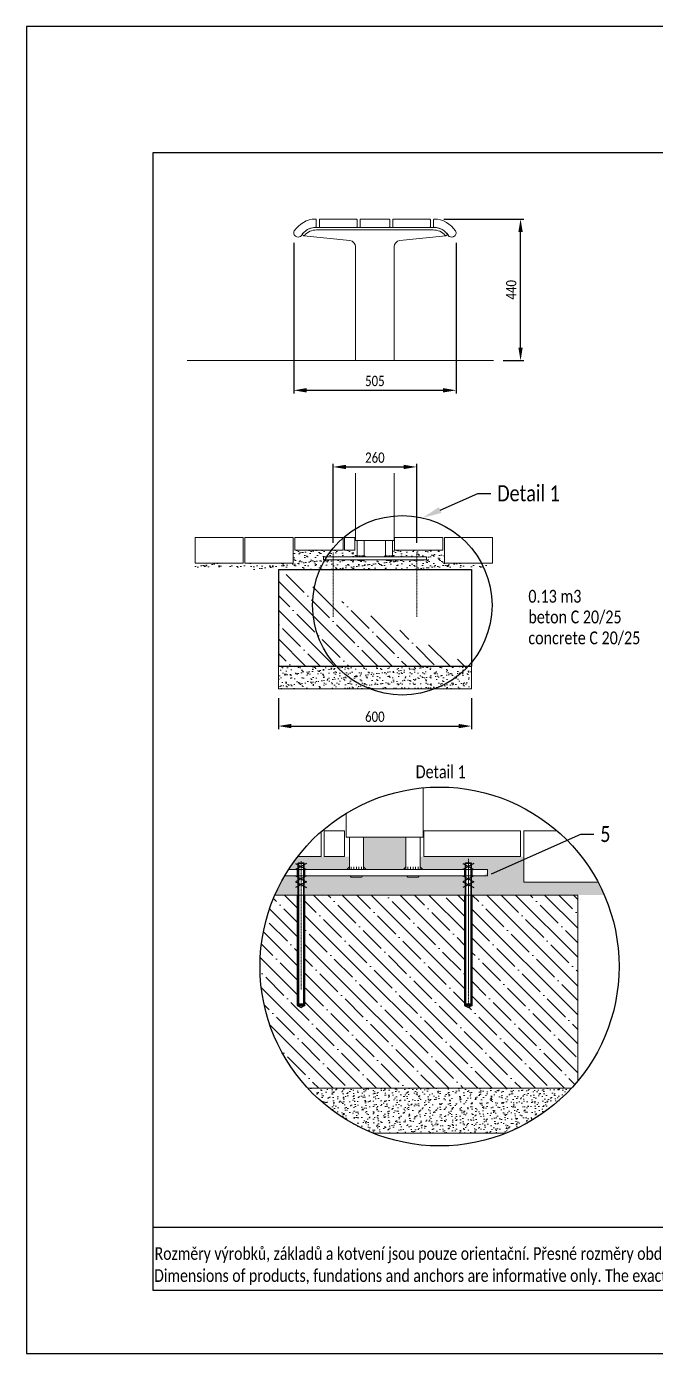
# Model space of a CAD drawing. Header units: millimetres. Extents: x 5064 to 10900, y 3085 to 7211.
# Drawn here: x 5064 to 7020, y 3085 to 7211 of the extents above; entities that cross this region are included whole.
import ezdxf
from ezdxf import colors
from ezdxf.entities.mleader import LeaderData, LeaderLine
from ezdxf.lldxf.tags import DXFTag
from ezdxf.math import Vec2, Vec3

# ---------------------------------------------------------------- set-up
doc = ezdxf.new("R2010")
doc.units = ezdxf.units.MM
doc.header["$LTSCALE"] = 0.3
doc.linetypes.add('DashDot', pattern=[15, 9, -3, 0, -3])
doc.layers.add('Nekreslit', color=6, linetype='Continuous', plot=False)
doc.layers.add('SRAFY', color=251, linetype='Continuous', lineweight=13)
doc.styles.add('Calibri', font='calibri.ttf', dxfattribs={"width": 0.8})
doc.styles.add('SEACAD_Arial', font='calibri.ttf', dxfattribs={"width": 0.8})
tags = doc.linetypes.add('HIDDEN2', pattern=[4.7625, 3.175, -1.5875]).pattern_tags.tags
tags[6:7] = [DXFTag(74, 4), DXFTag(75, 0), DXFTag(340, '0'), DXFTag(46, 0.0), DXFTag(50, 0.0), DXFTag(44, 0.0), DXFTag(45, 0.0)]
tags[4:5] = [DXFTag(74, 4), DXFTag(75, 0), DXFTag(340, '0'), DXFTag(46, 0.0), DXFTag(50, 0.0), DXFTag(44, 0.0), DXFTag(45, 0.0)]
doc.dimstyles.new('ISO-25', dxfattribs={"dimtxt": 1.6, "dimasz": 2, "dimexe": 0.5, "dimexo": 1.5, "dimtad": 1, "dimdec": 0, "dimtxsty": 'SEACAD_Arial', "dimcen": 2, "dimadec": 0, "dimazin": 0, "dimtfac": 1, "dimtdec": 0, "dimtmove": 0, "dimatfit": 3, "dimfxl": 1, "dimarcsym": 0})

# ---------------------------------------------------------------- blocks, each defined once
blk = doc.blocks.new('*D179')
at = {"color": 0, "lineweight": -2, "transparency": 16777216}
for p, q in [((5847.3, 5122.5), (5847.3, 5026.2)), ((6447.3, 5122.5), (6447.3, 5026.2)), ((5887.3, 5036.2), (6407.3, 5036.2))]:
    blk.add_line(p, q, dxfattribs=at)
at = {"color": 0, "transparency": 16777216}
for points in [[(5887.3, 5042.9), (5887.3, 5029.5), (5847.3, 5036.2)], [(6407.3, 5042.9), (6407.3, 5029.5), (6447.3, 5036.2)]]:
    blk.add_solid(points, dxfattribs=at)
at = {"layer": 'Defpoints', "color": 0, "transparency": 16777216}
for p in [(5847.3, 5152.5), (6447.3, 5152.5), (6447.3, 5036.2)]:
    blk.add_point(p, dxfattribs=at)
at = {"color": 0, "transparency": 16777216, "insert": (6147.3, 5065.1), "char_height": 32, "attachment_point": 5, "style": 'SEACAD_Arial'}
blk.add_mtext('600', dxfattribs=at)
blk = doc.blocks.new('*D180')
at = {"color": 0, "lineweight": -2, "transparency": 16777216}
for p, q in [((5894.9, 6539.4), (5894.9, 6070.3)), ((6399.6, 6539.4), (6399.6, 6070.3)), ((5934.9, 6080.3), (6359.6, 6080.3))]:
    blk.add_line(p, q, dxfattribs=at)
at = {"color": 0, "transparency": 16777216}
for points in [[(5934.9, 6087), (5934.9, 6073.6), (5894.9, 6080.3)], [(6359.6, 6087), (6359.6, 6073.6), (6399.6, 6080.3)]]:
    blk.add_solid(points, dxfattribs=at)
at = {"layer": 'Defpoints', "color": 0, "transparency": 16777216}
for p in [(5894.9, 6569.4), (6399.6, 6569.4), (6399.6, 6080.3)]:
    blk.add_point(p, dxfattribs=at)
at = {"color": 0, "transparency": 16777216, "insert": (6147.3, 6109.2), "char_height": 32, "attachment_point": 5, "style": 'SEACAD_Arial'}
blk.add_mtext('505', dxfattribs=at)
blk = doc.blocks.new('*D181')
at = {"color": 0, "lineweight": -2, "transparency": 16777216}
for p, q in [((6362, 6612.8), (6610.2, 6612.8)), ((6600.2, 6212.8), (6600.2, 6572.8)), ((6545.7, 6172.8), (6610.2, 6172.8))]:
    blk.add_line(p, q, dxfattribs=at)
at = {"color": 0, "transparency": 16777216}
for points in [[(6593.5, 6572.8), (6606.8, 6572.8), (6600.2, 6612.8)], [(6593.5, 6212.8), (6606.8, 6212.8), (6600.2, 6172.8)]]:
    blk.add_solid(points, dxfattribs=at)
at = {"layer": 'Defpoints', "color": 0, "transparency": 16777216}
for p in [(6332, 6612.8), (6600.2, 6612.8), (6515.7, 6172.8)]:
    blk.add_point(p, dxfattribs=at)
at = {"color": 0, "transparency": 16777216, "insert": (6571.3, 6392.8), "char_height": 32, "attachment_point": 5, "rotation": 90, "style": 'SEACAD_Arial'}
blk.add_mtext('440', dxfattribs=at)
blk = doc.blocks.new('*D182')
at = {"color": 0, "lineweight": -2, "transparency": 16777216}
for p, q in [((6017.3, 5605.8), (6017.3, 5852)), ((6057.3, 5842), (6237.3, 5842)), ((6277.3, 5605.8), (6277.3, 5852))]:
    blk.add_line(p, q, dxfattribs=at)
at = {"color": 0, "transparency": 16777216}
for points in [[(6057.3, 5848.6), (6057.3, 5835.3), (6017.3, 5842)], [(6237.3, 5848.6), (6237.3, 5835.3), (6277.3, 5842)]]:
    blk.add_solid(points, dxfattribs=at)
at = {"layer": 'Defpoints', "color": 0, "transparency": 16777216}
for p in [(6277.3, 5842), (6017.3, 5575.8), (6277.3, 5575.8)]:
    blk.add_point(p, dxfattribs=at)
at = {"color": 0, "transparency": 16777216, "insert": (6147.3, 5870.8), "char_height": 32, "attachment_point": 5, "style": 'SEACAD_Arial'}
blk.add_mtext('260', dxfattribs=at)

msp = doc.modelspace()

# ---------------------------------------------------------------- hatches: boundary and pattern name
at = {"layer": 'SRAFY', "true_color": 0x939598, "transparency": 33554610}
h = msp.add_hatch(dxfattribs=at)
h.set_pattern_fill('AR-SAND', color=252, scale=0.5)
h.set_pattern_definition([(37.5, (268.214, 162.386), (-0.800016, 24.47066), [0, -19.304, 0, -21.59, 0, -20.6375]), (7.5, (268.214, 162.386), (22.47616, 35.84126), [0, -10.414, 0, -17.399, 0, -6.6675]), (327.5, (252.593, 162.386), (39.54962, 0.07186), [0, -6.35, 0, -22.86, 0, -29.845]), (317.5, (252.593, 162.386), (38.17782, 11.14647), [0, -3.175, 0, -14.986, 0, -17.145])])
h.paths.add_polyline_path([(5987.3, 5562.8), (6088.3, 5562.8), (6092.3, 5566.8), (6092.3, 5582.8), (5893.3, 5582.8), (5893.3, 5542.8), (5732.6, 5542.8), (5732.6, 5522.8), (5847.3, 5522.8), (6017.3, 5522.9), (6017.3, 5552.8), (5987.3, 5552.8)])
h.paths.add_polyline_path([(5732.6, 5542.8), (5588.3, 5542.8), (5588.3, 5522.8), (5732.6, 5522.8)])
h.paths.add_polyline_path([(6147.3, 5550.8), (6094.3, 5550.8), (6094.3, 5552.8), (6017.3, 5552.8), (6017.3, 5522.9), (6147.3, 5522.9)])
h.paths.add_polyline_path([(6277.3, 5552.8), (6200.3, 5552.8), (6200.3, 5550.8), (6147.3, 5550.8), (6147.3, 5522.9), (6277.3, 5522.9)])
h.paths.add_polyline_path([(6513.3, 5542.8), (6363.3, 5542.8), (6363.3, 5582.8), (6277.3, 5582.8), (6277.3, 5562.8), (6307.3, 5562.8), (6307.3, 5552.8), (6277.3, 5552.8), (6277.3, 5522.9), (6447.3, 5522.9), (6513.3, 5522.8)])
h.paths.add_polyline_path([(6277.3, 5575.8), (6277.3, 5582.8), (6202.3, 5582.8), (6202.3, 5566.8), (6206.3, 5562.8), (6277.3, 5562.8)])
h = msp.add_hatch(dxfattribs=at)
h.set_pattern_fill('ANSI35', color=252, scale=10, angle=90)
h.set_pattern_definition([(135, (325.87, -37.614), (-44.9013, -44.9013), []), (135, (325.87, 7.29), (-44.9013, -44.9013), [79.375, -15.875, 0, -15.875])])
edge = h.paths.add_edge_path()
edge.add_line((6447.3, 5472.8), (6447.3, 5222.5))
edge.add_line((5847.3, 5522.8), (6447.3, 5522.9))
edge.add_line((5847.3, 5522.8), (5847.3, 5222.5))
edge.add_line((5847.3, 5222.5), (6447.3, 5222.6))
h = msp.add_hatch(dxfattribs=at)
h.set_pattern_fill('AR-SAND', color=252, scale=0.5)
h.set_pattern_definition([(37.5, (-135.522, 162.386), (-0.800016, 24.47066), [0, -19.304, 0, -21.59, 0, -20.6375]), (7.5, (-135.52, 162.386), (22.47616, 35.84126), [0, -10.414, 0, -17.399, 0, -6.6675]), (327.5, (-151.143, 162.386), (39.54962, 0.07186), [0, -6.35, 0, -22.86, 0, -29.845]), (317.5, (-151.143, 162.386), (38.17782, 11.14647), [0, -3.175, 0, -14.986, 0, -17.145])])
edge = h.paths.add_edge_path()
edge.add_line((5847.3, 5152.5), (6447.3, 5152.5))
edge.add_line((5847.3, 5222.5), (5847.3, 5152.5))
edge.add_line((5847.3, 5222.5), (6447.3, 5222.6))
edge.add_line((6447.3, 5222.5), (6447.3, 5152.5))
at = {"layer": 'SRAFY'}
h = msp.add_hatch(dxfattribs=at)
h.set_pattern_fill('AR-SAND', color=256, scale=0.5)
h.set_pattern_definition([(37.5, (385.974, 2447.592), (-0.800016, 24.47066), [0, -19.304, 0, -21.59, 0, -20.6375]), (7.5, (385.974, 2447.592), (22.47616, 35.84126), [0, -10.414, 0, -17.399, 0, -6.6675]), (327.5, (370.353, 2447.592), (39.54962, 0.07186), [0, -6.35, 0, -22.86, 0, -29.845]), (317.5, (370.353, 2447.592), (38.17782, 11.14647), [0, -3.175, 0, -14.986, 0, -17.145])])
edge = h.paths.add_edge_path()
edge.add_line((6067.9, 4630.6), (5907.4, 4630.6))
edge.add_arc((6348.4, 4288.6), 558, 142.1988, 147.2284)
edge.add_line((5879.1, 4590.6), (5900.7, 4590.6))
edge.add_line((5900.7, 4590.6), (5907.9, 4594.5))
edge.add_line((5907.9, 4594.5), (5907.9, 4609.3))
edge.add_line((5907.9, 4609.3), (5909.5, 4610.9))
edge.add_line((5909.5, 4610.9), (5909.5, 4610.9))
edge.add_line((5909.5, 4610.9), (5926.3, 4610.9))
edge.add_line((5926.3, 4610.9), (5926.3, 4610.9))
edge.add_line((5926.3, 4610.9), (5927.9, 4609.3))
edge.add_line((5927.9, 4609.3), (5927.9, 4594.5))
edge.add_line((5927.9, 4594.5), (5935.1, 4590.6))
edge.add_line((5935.1, 4590.6), (6059.9, 4590.6))
edge.add_line((6059.9, 4590.6), (6067.9, 4598.6))
edge.add_line((6067.9, 4598.6), (6067.9, 4630.6))
h.paths.add_polyline_path([(6243.9, 4690.6), (6111.9, 4690.6), (6111.9, 4598.6), (6119.9, 4590.6), (6235.9, 4590.6), (6243.9, 4598.6)])
edge = h.paths.add_edge_path()
edge.add_line((6610, 4630.6), (6287.9, 4630.6))
edge.add_line((6287.9, 4630.6), (6287.9, 4598.6))
edge.add_line((6287.9, 4598.6), (6295.9, 4590.6))
edge.add_line((6295.9, 4590.6), (6420.7, 4590.6))
edge.add_line((6420.7, 4590.6), (6427.9, 4594.5))
edge.add_line((6427.9, 4594.5), (6427.9, 4609.3))
edge.add_line((6427.9, 4609.3), (6429.5, 4610.9))
edge.add_line((6429.5, 4610.9), (6429.5, 4610.9))
edge.add_line((6429.5, 4610.9), (6446.3, 4610.9))
edge.add_line((6446.3, 4610.9), (6446.3, 4610.9))
edge.add_line((6446.3, 4610.9), (6447.9, 4609.3))
edge.add_line((6447.9, 4609.3), (6447.9, 4594.5))
edge.add_line((6447.9, 4594.5), (6455.1, 4590.6))
edge.add_line((6455.1, 4590.6), (6497.9, 4590.6))
edge.add_line((6497.9, 4590.6), (6497.9, 4570.6))
edge.add_line((6497.9, 4570.6), (6455.1, 4570.6))
edge.add_line((6455.1, 4570.6), (6447.9, 4566.8))
edge.add_line((6447.9, 4566.8), (6447.9, 4556.1))
edge.add_line((6447.9, 4556.1), (6455.1, 4552.3))
edge.add_line((6455.1, 4552.3), (6447.9, 4548.4))
edge.add_line((6447.9, 4548.4), (6447.9, 4510.7))
edge.add_line((6447.9, 4510.7), (6777.9, 4510.7))
edge.add_line((6777.9, 4510.7), (6860.3, 4510.7))
edge.add_arc((6348.4, 4288.6), 558, 23.4604, 28.0061)
edge.add_line((6841, 4550.6), (6610, 4550.6))
edge.add_line((6610, 4550.6), (6610, 4630.6))
edge = h.paths.add_edge_path()
edge.add_line((6427.9, 4548.4), (6420.7, 4552.3))
edge.add_line((6420.7, 4552.3), (6427.9, 4556.1))
edge.add_line((6427.9, 4556.1), (6427.9, 4566.8))
edge.add_line((6427.9, 4566.8), (6420.7, 4570.6))
edge.add_line((6420.7, 4570.6), (6283.9, 4570.6))
edge.add_line((6283.9, 4570.6), (6283.9, 4568.6))
edge.add_arc((6281.9, 4568.6), 2, -90, 0, ccw=False)
edge.add_line((6281.9, 4566.6), (6249.9, 4566.6))
edge.add_arc((6249.9, 4568.6), 2, 180, 270, ccw=False)
edge.add_line((6247.9, 4568.6), (6247.9, 4570.6))
edge.add_line((6247.9, 4570.6), (6107.9, 4570.6))
edge.add_line((6107.9, 4570.6), (6107.9, 4568.6))
edge.add_arc((6105.9, 4568.6), 2, -90, 0, ccw=False)
edge.add_line((6105.9, 4566.6), (6073.9, 4566.6))
edge.add_arc((6073.9, 4568.6), 2, 180, 270, ccw=False)
edge.add_line((6071.9, 4568.6), (6071.9, 4570.6))
edge.add_line((6071.9, 4570.6), (5935.1, 4570.6))
edge.add_line((5935.1, 4570.6), (5927.9, 4566.8))
edge.add_line((5927.9, 4566.8), (5927.9, 4556.1))
edge.add_line((5927.9, 4556.1), (5935.1, 4552.3))
edge.add_line((5935.1, 4552.3), (5927.9, 4548.4))
edge.add_line((5927.9, 4548.4), (5927.9, 4510.6))
edge.add_line((5927.9, 4510.6), (6427.9, 4510.7))
edge.add_line((6427.9, 4510.7), (6427.9, 4548.4))
edge = h.paths.add_edge_path()
edge.add_line((5907.9, 4548.4), (5900.7, 4552.3))
edge.add_line((5900.7, 4552.3), (5907.9, 4556.1))
edge.add_line((5907.9, 4556.1), (5907.9, 4566.8))
edge.add_line((5907.9, 4566.8), (5900.7, 4570.6))
edge.add_line((5900.7, 4570.6), (5866.8, 4570.6))
edge.add_arc((6348.4, 4288.6), 558, 149.6387, 156.5511)
edge.add_line((5836.4, 4510.6), (5907.9, 4510.6))
edge.add_line((5907.9, 4510.6), (5907.9, 4548.4))
at = {"layer": 'SRAFY', "true_color": 0x939598, "transparency": 33554610}
h = msp.add_hatch(dxfattribs=at)
h.set_pattern_fill('ANSI35', color=252, scale=10, angle=90)
h.set_pattern_definition([(135, (385.974, 2447.59), (-44.9013, -44.9013), []), (135, (385.974, 2492.494), (-44.9013, -44.9013), [79.375, -15.875, 0, -15.875])])
h.paths.add_polyline_path([(6777.9, 4510.7), (6449.9, 4510.7), (6449.9, 4167.8), (6437.9, 4160.8), (6425.9, 4167.8), (6425.8, 4510.7), (5929.9, 4510.6), (5929.9, 4167.8), (5917.9, 4160.8), (5905.9, 4167.8), (5905.8, 4510.6), (5836.4, 4510.6, 0.102674), (5790.3, 4288.6, 0.188602), (5938.4, 3910), (6758.4, 3910, 0.013294), (6777.9, 3932.4)])
h = msp.add_hatch(dxfattribs=at)
h.set_pattern_fill('AR-SAND', color=252, scale=0.5, angle=90)
h.set_pattern_definition([(127.5, (385.974, 2447.592), (-24.47066, -0.800016), [0, -19.304, 0, -21.59, 0, -20.6375]), (97.5, (385.974, 2447.592), (-35.84126, 22.47616), [0, -10.414, 0, -17.399, 0, -6.6675]), (57.5, (385.974, 2431.971), (-0.07186, 39.54962), [0, -6.35, 0, -22.86, 0, -29.845]), (47.5, (385.974, 2431.97), (-11.14647, 38.17782), [0, -3.175, 0, -14.986, 0, -17.145])])
h.paths.add_polyline_path([(6758.4, 3910), (5938.4, 3910, 0.112226), (6142.3, 3769.9), (6554.4, 3769.9, 0.112282)])

# ---------------------------------------------------------------- linework, layer by layer
at = {"linetype": 'ByBlock', "lineweight": 15}
for p, q in [((5964.6, 6588.8), (5964.6, 6610.8)), ((6330, 6588.8), (6330, 6610.8)), ((5925.7, 6561.4), (5922.5, 6563.8)), ((5925.9, 6561.2), (5925.7, 6561.4)), ((5926.9, 6560.9), (6069.3, 6545.9)), ((5965.9, 6578.8), (6328.6, 6578.8)), ((5966.1, 6586.8), (6328.4, 6586.8)), ((6103.1, 6586.8), (6191.4, 6586.8)), ((6103.1, 6578.8), (6191.4, 6578.8)), ((6367.6, 6560.9), (6225.2, 6545.9)), ((6368.6, 6561.2), (6368.8, 6561.4)), ((6368.8, 6561.4), (6372, 6563.8)), ((5902.3, 6558.3), (5904.2, 6557.5)), ((6087.3, 6526), (6087.3, 6172.8)), ((6207.3, 6526), (6207.3, 6172.8)), ((6392.2, 6558.3), (6390.3, 6557.5)), ((6087.3, 5822.8), (6087.3, 5612.8)), ((6207.3, 5822.8), (6207.3, 5612.8)), ((6207.3, 5612.8), (6087.3, 5612.8)), ((6092.3, 5612.8), (6092.3, 5562.8)), ((6114.3, 5612.8), (6114.3, 5562.8)), ((6180.2, 5612.8), (6202.2, 5612.8)), ((6180.3, 5612.8), (6180.3, 5562.8)), ((6202.3, 5612.8), (6202.3, 5562.8)), ((5987.3, 5562.8), (5987.3, 5552.8)), ((5987.3, 5562.8), (6307.3, 5562.8)), ((5987.3, 5552.8), (6307.3, 5552.8)), ((6088.3, 5562.8), (6092.3, 5566.8)), ((6094.3, 5552.8), (6094.3, 5551.8)), ((6095.3, 5566.8), (6095.3, 5562.8)), ((6095.3, 5550.8), (6111.3, 5550.8)), ((6099.3, 5566.8), (6099.3, 5562.8)), ((6103.3, 5566.8), (6103.3, 5562.8)), ((6107.3, 5566.8), (6107.3, 5562.8)), ((6111.3, 5566.8), (6111.3, 5562.8)), ((6112.3, 5552.8), (6112.3, 5551.8)), ((6118.3, 5562.8), (6114.3, 5566.8)), ((6176.3, 5562.8), (6180.3, 5566.8)), ((6182.3, 5552.8), (6182.3, 5551.8)), ((6183.3, 5566.8), (6183.3, 5562.8)), ((6199.3, 5550.8), (6183.3, 5550.8)), ((6187.3, 5566.8), (6187.3, 5562.8)), ((6191.3, 5566.8), (6191.3, 5562.8)), ((6195.3, 5566.8), (6195.3, 5562.8)), ((6199.3, 5566.8), (6199.3, 5562.8)), ((6200.3, 5552.8), (6200.3, 5551.8)), ((6206.3, 5562.8), (6202.3, 5566.8)), ((6307.3, 5562.8), (6307.3, 5552.8)), ((6297.9, 4844.3), (6297.9, 4690.6)), ((6057.9, 4765), (6057.9, 4690.6)), ((6297.9, 4690.6), (6057.9, 4690.6)), ((6067.9, 4690.6), (6067.9, 4590.6)), ((6111.9, 4690.6), (6111.9, 4590.6)), ((6243.7, 4690.6), (6287.7, 4690.6)), ((6243.9, 4690.6), (6243.9, 4590.6)), ((6287.9, 4690.6), (6287.9, 4590.6)), ((5879.1, 4590.6), (6497.9, 4590.6)), ((6059.9, 4590.6), (6067.9, 4598.6)), ((6073.9, 4598.6), (6073.9, 4590.6)), ((6081.9, 4598.6), (6081.9, 4590.6)), ((6089.9, 4598.6), (6089.9, 4590.6)), ((6097.9, 4598.6), (6097.9, 4590.6)), ((6105.9, 4598.6), (6105.9, 4590.6)), ((6119.9, 4590.6), (6111.9, 4598.6)), ((6235.9, 4590.6), (6243.9, 4598.6)), ((6249.9, 4598.6), (6249.9, 4590.6)), ((6257.9, 4598.6), (6257.9, 4590.6)), ((6265.9, 4598.6), (6265.9, 4590.6)), ((6273.9, 4598.6), (6273.9, 4590.6)), ((6281.9, 4598.6), (6281.9, 4590.6)), ((6295.9, 4590.6), (6287.9, 4598.6)), ((6497.9, 4590.6), (6497.9, 4570.6)), ((5866.8, 4570.6), (6497.9, 4570.6)), ((6071.9, 4570.6), (6071.9, 4568.6)), ((6073.9, 4566.6), (6105.9, 4566.6)), ((6107.9, 4570.6), (6107.9, 4568.6)), ((6247.9, 4570.6), (6247.9, 4568.6)), ((6281.9, 4566.6), (6249.9, 4566.6)), ((6283.9, 4570.6), (6283.9, 4568.6))]:
    msp.add_line(p, q, dxfattribs=at)
at = {"color": 252, "lineweight": 5, "true_color": 0x939598}
for p, q in [((5563.7, 6172.8), (6515.7, 6172.8)), ((5836.4, 4510.6), (6777.9, 4510.7)), ((6777.9, 4510.7), (6777.9, 3932.4)), ((5938.4, 3910), (6758.4, 3910))]:
    msp.add_line(p, q, dxfattribs=at)
at = {"linetype": 'DashDot', "lineweight": 9}
for p, q in [((6017.3, 5575.8), (6017.3, 5375.5)), ((6277.3, 5575.8), (6277.3, 5375.5)), ((6437.9, 4623.3), (6437.9, 4161.3)), ((5917.9, 4616.5), (5917.9, 4215.9)), ((5917.9, 4616.5), (5917.9, 4215.9)), ((6437.9, 4616.5), (6437.9, 4215.9))]:
    msp.add_line(p, q, dxfattribs=at)
for p, q in [((6254.8, 5552.8), (6299.8, 5552.8)), ((5847.3, 5522.8), (6447.3, 5522.9)), ((5847.3, 5522.8), (5847.3, 5222.5)), ((6447.3, 5522.9), (6447.3, 5222.5)), ((5847.3, 5222.5), (6447.3, 5222.6)), ((5900.7, 4609), (5935.1, 4590.6)), ((5935.1, 4609), (5900.7, 4590.6)), ((5909.5, 4610.9), (5909.5, 4170.6)), ((5926.3, 4170.6), (5926.3, 4610.9)), ((6420.7, 4609), (6455.1, 4590.6)), ((6455.1, 4609), (6420.7, 4590.6)), ((6429.5, 4610.9), (6429.5, 4170.6)), ((6446.3, 4170.6), (6446.3, 4610.9)), ((5935.1, 4570.6), (5900.7, 4552.3)), ((5900.7, 4570.6), (5935.1, 4552.3)), ((5900.7, 4552.3), (5935.1, 4533.9)), ((5935.1, 4552.3), (5900.7, 4533.9)), ((6420.7, 4570.6), (6455.1, 4552.3)), ((6455.1, 4570.6), (6420.7, 4552.3)), ((6420.7, 4552.3), (6455.1, 4533.9)), ((6455.1, 4552.3), (6420.7, 4533.9))]:
    msp.add_line(p, q)
at = {"linetype": 'HIDDEN2', "ltscale": 0.1}
for p, q in [((5905.9, 4590.6), (5905.9, 4570.6)), ((5929.9, 4570.6), (5929.9, 4590.6)), ((6425.9, 4590.6), (6425.9, 4570.6)), ((6449.9, 4570.6), (6449.9, 4590.6))]:
    msp.add_line(p, q, dxfattribs=at)
at = {"linetype": 'ByBlock'}
for p, q in [((5907.9, 4609.3), (5909.5, 4610.9)), ((5907.9, 4609.3), (5907.9, 4172.2)), ((5927.9, 4609.3), (5907.9, 4609.3)), ((5909.5, 4610.9), (5926.3, 4610.9)), ((5927.9, 4609.3), (5926.3, 4610.9)), ((5927.9, 4172.2), (5927.9, 4609.3)), ((6427.9, 4609.3), (6429.5, 4610.9)), ((6427.9, 4609.3), (6427.9, 4172.2)), ((6447.9, 4609.3), (6427.9, 4609.3)), ((6429.5, 4610.9), (6446.3, 4610.9)), ((6447.9, 4609.3), (6446.3, 4610.9)), ((6447.9, 4172.2), (6447.9, 4609.3)), ((5907.9, 4172.2), (5909.5, 4170.6)), ((5907.9, 4172.2), (5927.9, 4172.2)), ((5917.9, 4170.6), (5909.5, 4170.6)), ((5926.3, 4170.6), (5917.9, 4170.6)), ((5926.3, 4170.6), (5927.9, 4172.2)), ((6427.9, 4172.2), (6447.9, 4172.2)), ((6427.9, 4172.2), (6429.5, 4170.6)), ((6437.9, 4170.6), (6429.5, 4170.6)), ((6446.3, 4170.6), (6437.9, 4170.6)), ((6446.3, 4170.6), (6447.9, 4172.2))]:
    msp.add_line(p, q, dxfattribs=at)
at = {"linetype": 'HIDDEN2'}
for p, q in [((5905.8, 4510.7), (5905.9, 4167.8)), ((5929.9, 4167.8), (5929.9, 4510.7)), ((6425.8, 4510.7), (6425.9, 4167.8)), ((6449.9, 4167.8), (6449.9, 4510.7)), ((5905.9, 4167.8), (5929.9, 4167.8)), ((5905.9, 4167.8), (5917.9, 4160.8)), ((5929.9, 4167.8), (5917.9, 4160.8)), ((6425.9, 4167.8), (6449.9, 4167.8)), ((6425.9, 4167.8), (6437.9, 4160.8)), ((6449.9, 4167.8), (6437.9, 4160.8))]:
    msp.add_line(p, q, dxfattribs=at)
at = {"linetype": 'ByBlock', "lineweight": 15}
for points in [[(5976.8, 6586.8), (6089.8, 6586.8, 0.414214), (6091.8, 6588.8), (6091.8, 6610.8, 0.414214), (6089.8, 6612.8), (5976.8, 6612.8, 0.414214), (5974.8, 6610.8), (5974.8, 6588.8, 0.414214)], [(6103.3, 6586.8), (6191.3, 6586.8, 0.414214), (6193.3, 6588.8), (6193.3, 6610.8, 0.414214), (6191.3, 6612.8), (6103.3, 6612.8, 0.414214), (6101.3, 6610.8), (6101.3, 6588.8, 0.414214)], [(6317.8, 6586.8), (6204.8, 6586.8, -0.414214), (6202.8, 6588.8), (6202.8, 6610.8, -0.414214), (6204.8, 6612.8), (6317.8, 6612.8, -0.414214), (6319.8, 6610.8), (6319.8, 6588.8, -0.414214)]]:
    msp.add_lwpolyline(points, format="xyb", close=True, dxfattribs=at)
at = {"color": 252, "lineweight": 5, "true_color": 0x939598}
for points in [[(5588.3, 5542.8), (5738.3, 5542.8), (5738.3, 5622.8), (5588.3, 5622.8)], [(5743.3, 5542.8), (5893.3, 5542.8), (5893.3, 5622.8), (5743.3, 5622.8)], [(6363.3, 5542.8), (6513.3, 5542.8), (6513.3, 5622.8), (6363.3, 5622.8)]]:
    msp.add_lwpolyline(points, close=True, dxfattribs=at)
for points in [[(6048.3, 5582.8), (6048.3, 5622.8), (5898.3, 5622.8), (5898.3, 5582.8), (6048.3, 5582.8), (6048.3, 5582.8)], [(6053.3, 5582.8), (6053.3, 5582.8), (6085, 5582.8), (6085, 5622.8), (6053.3, 5622.8), (6053.3, 5582.8)], [(6208.3, 5582.8), (6208.3, 5582.8), (6358.3, 5582.8), (6358.3, 5622.8), (6208.3, 5622.8), (6208.3, 5582.8)], [(5980, 4630.6), (5980, 4707.7)], [(5990, 4630.6), (5990, 4630.6), (6053.3, 4630.6), (6053.3, 4710.6), (5990, 4710.6), (5990, 4630.6)], [(6300, 4630.6), (6300, 4630.6), (6600, 4630.6), (6600, 4710.6), (6300, 4710.6), (6300, 4630.6)], [(6713.5, 4710.6), (6610, 4710.6), (6610, 4550.6), (6841, 4550.6)], [(5907.4, 4630.6), (5980, 4630.6), (5980, 4630.6)]]:
    msp.add_lwpolyline(points, dxfattribs=at)
for centre, radius in [((6232.5, 5411.8), 279), ((5797.6, 5622.8), 0.01), ((6389.6, 5222.5), 0.01), ((6348.4, 4288.6), 558), ((6662.6, 3909.9), 0.02)]:
    msp.add_circle(centre, radius)
at = {"linetype": 'ByBlock', "lineweight": 15}
for centre, radius, start, end in [((5964.3, 6532.9), 80, 91.2531, 147.5345), ((5962.6, 6610.8), 2, 0, 91.2531), ((6332, 6610.8), 2, 88.7469, 180), ((6330.3, 6532.9), 80, 32.4655, 88.7469), ((5906.9, 6569.4), 12, 147.5345, 247.6988), ((5908.8, 6568.6), 12, 247.6988, 327.2231), ((5964.3, 6532.9), 54, 91.7455, 147.2231), ((5923.7, 6565.4), 2, 141.2928, 233.497), ((5964.3, 6532.9), 54, 88.0653, 141.2928), ((5926.9, 6563), 2, 233.497, 321.109), ((5927.1, 6562.8), 2, 233.497, 264), ((5964.3, 6532.9), 46, 87.9052, 141.109), ((5962.6, 6588.8), 2, 271.7455, 359.6988), ((6103.1, 6606.8), 20, 266, 270), ((6191.4, 6606.8), 20, 270, 274), ((6191.4, 6606.8), 28, 270, 274), ((6330.3, 6532.9), 54, 38.7072, 91.9334), ((6330.3, 6532.9), 46, 38.891, 92.0948), ((6332, 6588.8), 2, 180.3012, 268.2545), ((6330.3, 6532.9), 54, 32.7769, 88.2545), ((6367.6, 6563), 2, 218.891, 306.503), ((6367.4, 6562.8), 2, 276, 306.503), ((6370.8, 6565.4), 2, 306.503, 38.7072), ((6385.7, 6568.6), 12, 212.7769, 292.3012), ((6387.6, 6569.4), 12, 292.3012, 32.4655), ((6067.3, 6526), 20, 0, 84), ((6227.3, 6526), 20, 96, 180), ((6095.3, 5551.8), 1, 180, 270), ((6111.3, 5551.8), 1, 270, 0), ((6183.3, 5551.8), 1, 180, 270), ((6199.3, 5551.8), 1, 270, 0), ((6073.9, 4568.6), 2, 180, 270), ((6105.9, 4568.6), 2, 270, 0), ((6249.9, 4568.6), 2, 180, 270), ((6281.9, 4568.6), 2, 270, 0)]:
    msp.add_arc(centre, radius, start, end, dxfattribs=at)
at = {"layer": 'Nekreslit'}
msp.add_line((5457.4, 3478.3), (9426.4, 3478.3), dxfattribs=at)
for points in [[(5064.4, 3085.3), (10900, 3085.3), (10900, 7211.5), (5064.4, 7211.5)], [(5457.4, 3281.8), (9426.4, 3281.8), (9426.4, 6818.5), (5457.4, 6818.5)]]:
    msp.add_lwpolyline(points, close=True, dxfattribs=at)
at = {"layer": 'SRAFY', "color": 252, "lineweight": 5, "true_color": 0x939598}
for p, q in [((5847.3, 5222.5), (5847.3, 5152.5)), ((6447.3, 5222.5), (6447.3, 5152.5)), ((5847.3, 5152.5), (6447.3, 5152.5)), ((6142.3, 3769.9), (6554.4, 3769.9))]:
    msp.add_line(p, q, dxfattribs=at)

# ---------------------------------------------------------------- texts
at = {"width": 0.8}
for s, height, style, p in [('0.13 m3', 40, 'SEACAD_Arial', (6624.5, 5419.8)), ('beton C 20/25', 40, 'SEACAD_Arial', (6624.5, 5355.5)), ('concrete C 20/25', 40, 'SEACAD_Arial', (6624.5, 5290.4)), ('Rozměry výrobků, základů a kotvení jsou pouze orientační. Přesné rozměry obdržíte při zpracování nabídky naším obchodním oddělením.', 39.2953, 'Calibri', (5462.7, 3376.4)), ('Dimensions of products, fundations and anchors are informative only. The exact dimensions you get with our offer.', 39.2953, 'Calibri', (5461.1, 3307.8))]:
    msp.add_text(s, height=height, dxfattribs=dict(at, style=style)).set_placement(p)
at = {"insert": (6274.2, 4914.1), "char_height": 40, "attachment_point": 1, "style": 'SEACAD_Arial'}
msp.add_mtext_dynamic_manual_height_columns('Detail 1', width=226.121, gutter_width=200, heights=[0], dxfattribs=at)

# ---------------------------------------------------------------- dimensions: what is measured, and where the dimension line sits
dim = msp.add_linear_dim(base=(6600.2, 6612.8), p1=(6515.7, 6172.8), p2=(6332, 6612.8), angle=90, dimstyle='ISO-25')
dim.commit()
dim.dimension.update_dxf_attribs({"geometry": '*D181', "text_midpoint": (6571.3, 6392.8)})
dim = msp.add_linear_dim(base=(6399.6, 6080.3), p1=(5894.9, 6569.4), p2=(6399.6, 6569.4), dimstyle='ISO-25')
dim.commit()
dim.dimension.update_dxf_attribs({"geometry": '*D180', "text_midpoint": (6147.3, 6080.3), "dimtype": 160})
for base, p1, p2, picture, middle in [((6277.3, 5842), (6017.3, 5575.8), (6277.3, 5575.8), '*D182', (6147.3, 5870.8)), ((6447.3, 5036.2), (5847.3, 5152.5), (6447.3, 5152.5), '*D179', (6147.3, 5065.1))]:
    dim = msp.add_linear_dim(base=base, p1=p1, p2=p2, dimstyle='ISO-25')
    dim.commit()
    dim.dimension.update_dxf_attribs({"geometry": picture, "text_midpoint": middle})

# ---------------------------------------------------------------- leaders
ml = msp.add_multileader_mtext('Standard')
ml.set_content('Detail 1', color=256, style='SEACAD_Arial')
ml.set_leader_properties(lineweight=-3)
ml.build(insert=Vec2(0, 0))
ml.multileader.update_dxf_attribs({"text_right_attachment_type": 6, "dogleg_length": 2, "arrow_head_size": 60, "scale": 20})
ctx = ml.context
ctx.base_point, ctx.scale, ctx.char_height, ctx.arrow_head_size, ctx.landing_gap_size, ctx.plane_origin = Vec3(6507.8, 5759.7), 20, 50, 60, 20, Vec3(7915, 5649.5)
ctx.right_attachment = 6
notes = []
notes.append((ctx, [(0, (1, 1, 0), (6467.8, 5759.7), (1, 0), 40, [(0, [(6295.3, 5683.7)], 0, [])])]))
ctx.mtext.insert, ctx.mtext.flow_direction = Vec3(6527.8, 5785.1), 5
ml = msp.add_multileader_mtext('Standard')
ml.set_content('5', color=256, style='SEACAD_Arial')
ml.set_leader_properties()
ml.build(insert=Vec2(0, 0))
ml.multileader.update_dxf_attribs({"text_right_attachment_type": 6, "dogleg_length": 2, "arrow_head_size": 60, "scale": 20})
ctx = ml.context
ctx.base_point, ctx.scale, ctx.char_height, ctx.arrow_head_size, ctx.landing_gap_size, ctx.plane_origin = Vec3(6828, 4700.2), 20, 50, 60, 20, Vec3(6317.3, 4467.2)
ctx.right_attachment = 6
notes.append((ctx, [(0, (1, 1, 0), (6788, 4700.2), (1, 0), 40, [(0, [(6455.1, 4552.3)], 0, [])])]))
ctx.mtext.insert, ctx.mtext.flow_direction = Vec3(6848, 4725.6), 5
for ctx, leaders in notes:
    for number, flags, end, landing, length, lines in leaders:
        leader = LeaderData()
        leader.index, (leader.has_last_leader_line, leader.has_dogleg_vector, leader.attachment_direction) = number, flags
        leader.last_leader_point, leader.dogleg_vector, leader.dogleg_length = Vec3(end), Vec3(landing), length
        for number, points, colour, breaks in lines:
            line = LeaderLine()
            line.index, line.vertices, line.color, line.breaks = number, Vec3.list(points), colors.encode_raw_color(colour), breaks
            leader.lines.append(line)
        ctx.leaders.append(leader)

doc.saveas('drawing.dxf')
